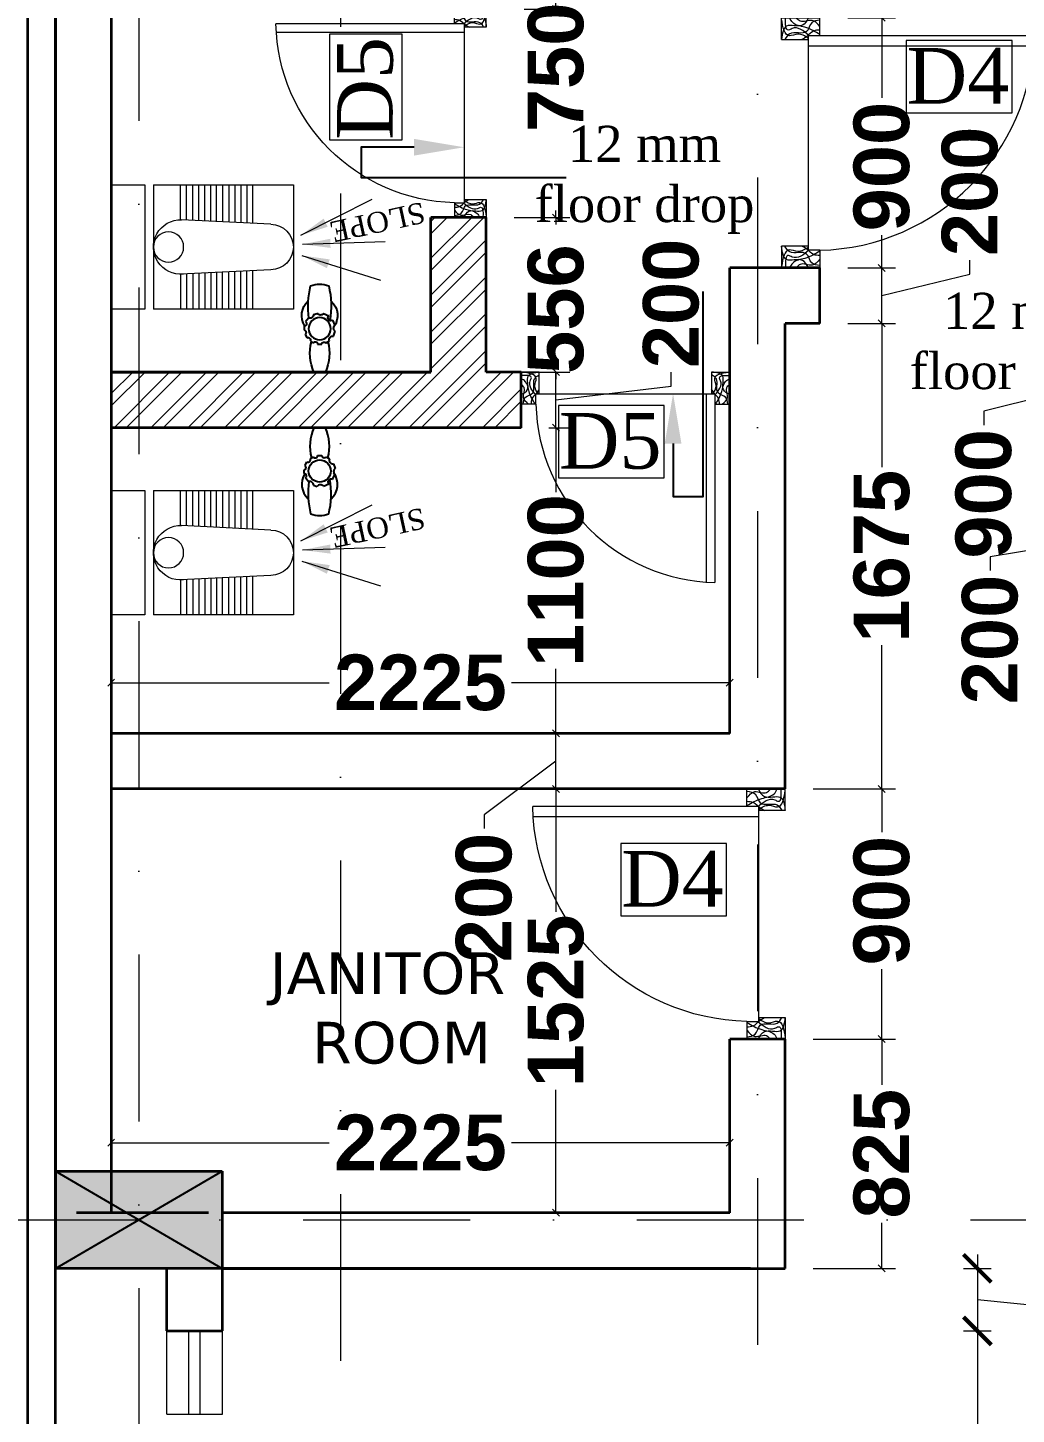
# Model space of a CAD drawing. Header units: millimetres. Extents: x -3092162 to 4513894, y -12317808 to 1849994.
# Drawn here: x -387959 to -384403, y -5832681 to -5827692 of the extents above; entities that cross this region are included whole.
import ezdxf

# ---------------------------------------------------------------- set-up
doc = ezdxf.new("R2010")
doc.units = ezdxf.units.MM
doc.header["$LTSCALE"] = 2
doc.header["$MEASUREMENT"] = 0
doc.header["$PDMODE"] = 34
doc.header["$PDSIZE"] = 500
doc.linetypes.add('DASHDOT', pattern=[1, 0.5, -0.25, 0, -0.25])
for name, color, linetype, lineweight in [('AREA AA', 162, 'Continuous', 20), ('ARROW', 7, 'Continuous', 25), ('coloumn', 10, 'Continuous', 35), ('D DIM', 250, 'Continuous', 9), ('D4', 10, 'Continuous', 5), ('D5', 10, 'Continuous', 5), ('DOOR', 27, 'Continuous', 5), ('expen. jt.', 130, 'Continuous', 35), ('FIXTURE', 252, 'Continuous', 0), ('glass', 5, 'Continuous', 15), ('GRID', 251, 'DASHDOT', 5), ('hatch toilet', 42, 'Continuous', 9), ('SILL', 74, 'Continuous', 9), ('tap', 97, 'Continuous', 25), ('taxe', 7, 'Continuous', 9), ('TEXT', 7, 'Continuous', 13), ('toi.dim.', 214, 'Continuous', 9), ('WAll', 250, 'Continuous', 35)]:
    doc.layers.add(name, color=color, linetype=linetype, lineweight=lineweight)
doc.styles.add('int dim', font='arialbd.ttf', dxfattribs={"height": 200})
doc.styles.get("Standard").update_dxf_attribs({"font": 'times.ttf', "height": 500})
doc.styles.add('style2', font='verdana.ttf')
doc.dimstyles.new('toilet detail', dxfattribs={"dimtxt": 150, "dimasz": 25, "dimexe": 50, "dimexo": 100, "dimgap": 25, "dimtad": 0, "dimdec": 0, "dimzin": 3, "dimdsep": 46, "dimtxsty": 'int dim', "dimblk": 'OBLIQUE', "dimcen": 90, "dimclrd": 214, "dimclre": 214, "dimclrt": 256, "dimadec": 0, "dimazin": 0, "dimtfac": 1, "dimtdec": 0, "dimtofl": 0, "dimtmove": 1, "dimatfit": 3, "dimfxl": 1, "dimfrac": 1, "dimtolj": 1, "dimtzin": 0, "dimlwd": -1, "dimlwe": -1, "dimarcsym": 1})

# ---------------------------------------------------------------- blocks, each defined once
blk = doc.blocks.new('A$C3DC14F32')
at = {"layer": 'DOOR', "ltscale": 100}
for p, q in [((53, 115), (53, 756.7)), ((84, 80), (84, 755.4)), ((0, 0), (0, 115)), ((53, 115), (0, 115)), ((53, 80), (53, 115)), ((697, 115), (697, 80)), ((697, 115), (750, 115)), ((750, 115), (750, 0)), ((53, 80), (697, 80)), ((65, 0), (65, 80)), ((685, 80), (685, 0)), ((65, 0), (0, 0)), ((685, 0), (750, 0))]:
    blk.add_line(p, q, dxfattribs=at)
blk.add_arc((40.3, 100), 656.9, 1.3077, 88.8934, dxfattribs=at)
for points in [[(50, 115), (28.5, 70), (14.5, 33.5), (0, 24)], [(26.5, 115), (8, 91.5), (10.5, 56), (0, 44.5)], [(7, 115), (15, 90.5), (41.5, 75), (48, 24.5), (65, 10)], [(37, 115), (40, 96), (56, 76), (65, 61)], [(743, 115), (735, 90.5), (708.5, 75), (702, 24.5), (685, 10)], [(713, 115), (710, 96), (694, 76), (685, 61)], [(700, 115), (721.5, 70), (735.5, 33.5), (750, 24)], [(723.5, 115), (742, 91.5), (739.5, 56), (750, 44.5)], [(53, 82), (32.5, 31.5), (37, 21), (0, 12)], [(0, 81), (22.5, 62.5), (25, 15), (65, 0)], [(62, 80), (49, 49), (54, 23.5), (4, 0)], [(750, 81), (727.5, 62.5), (725, 15), (685, 0)], [(688, 80), (701, 49), (696, 23.5), (746, 0)], [(697, 82), (717.5, 31.5), (713, 21), (750, 12)]]:
    blk.add_spline(points, degree=3, dxfattribs=at)
blk = doc.blocks.new('A$C600A26A3')
at = {"layer": 'FIXTURE', "lineweight": -2, "ltscale": 200}
for p, q in [((117.7, 287.5), (117.7, 427)), ((139.5, 427), (139.5, 288.6)), ((161.4, 427), (161.4, 289.7)), ((161.4, 427), (161.4, 289.7)), ((183.3, 427), (183.3, 290.9)), ((205.2, 427), (205.2, 292)), ((227.1, 427), (227.1, 293.1)), ((477.8, 427), (477.8, -23)), ((631.1, 427), (508.2, 427)), ((508.2, 427), (508.2, -22.9)), ((631.1, -22.9), (631.1, 427)), ((117.7, -22.9), (117.7, 116.5)), ((139.5, -22.9), (139.5, 115.4)), ((139.5, -22.9), (139.5, 115.4)), ((139.5, -22.9), (139.5, 115.4)), ((161.4, -22.9), (161.4, 114.3)), ((161.4, -22.9), (161.4, 114.3)), ((183.3, -22.9), (183.3, 113.2)), ((205.2, -22.9), (205.2, 112.1)), ((227.1, -22.9), (227.1, 111)), ((508.2, -22.9), (631.1, -22.9))]:
    blk.add_line(p, q, dxfattribs=at)
for points in [[(477.8, 427), (-29, 427), (-29, -23), (477.8, -23)], [(248.9, 294.2), (248.9, 427)], [(269.9, 295.2), (269.9, 427)], [(291.7, 296.4), (291.7, 427)], [(313.6, 297.5), (313.6, 427)], [(335.5, 298.6), (335.5, 427)], [(357.4, 299.4), (357.4, 427)], [(379.3, 300.7), (379.3, 427)], [(631.1, -23), (631.1, 427), (508.2, 427)], [(52.6, 284.2), (376.2, 300.6)], [(52.6, 119.8), (379.1, 103.3)], [(248.9, 109.9), (248.9, -22.9)], [(269.9, 108.9), (269.9, -22.9)], [(291.7, 107.7), (291.7, -22.9)], [(313.6, 106.6), (313.6, -22.9)], [(335.5, 105.5), (335.5, -22.9)], [(357.4, 104.4), (357.4, -22.9)], [(379.3, 103.4), (379.3, -22.9)]]:
    blk.add_lwpolyline(points, dxfattribs=at)
blk.add_circle((423, 202), 54.8, dxfattribs=at)
for centre, radius, start, end in [((53.2, 202), 82.2, 90.4267, 269.5733), ((379.1, 202), 98.7, 264.2326, 91.6843)]:
    blk.add_arc(centre, radius, start, end, dxfattribs=at)
blk = doc.blocks.new('_Oblique')
at = {"color": 0, "linetype": 'ByBlock', "lineweight": -2}
blk.add_line((-0.5, -0.5), (0.5, 0.5), dxfattribs=at)
blk = doc.blocks.new('ryr')
at = {"layer": 'tap', "ltscale": 100}
for p, q in [((1982569, -4956357.8), (1982576.1, -4956352.9)), ((1982583.7, -4956350.4), (1982590.2, -4956350.1)), ((1982598.2, -4956351.9), (1982604.6, -4956355.3)), ((1982610.7, -4956361.3), (1982614, -4956367.1)), ((1982562.6, -4956366.8), (1982560.6, -4956373.7)), ((1982561.1, -4956384.7), (1982565.1, -4956394.4)), ((1982616, -4956374.1), (1982616, -4956381.8)), ((1982666.3, -4956367.8), (1982666.3, -4956388.4)), ((1982572.8, -4956401.4), (1982582.2, -4956405.4)), ((1982601.5, -4956402.7), (1982592.8, -4956405.7)), ((1982613.7, -4956389.8), (1982610.1, -4956395.6))]:
    blk.add_line(p, q, dxfattribs=at)
blk.add_circle((1982588.3, -4956378.1), 20, dxfattribs=at)
for centre, radius, start, end in [((1982556.2, -4956378.1), 48, 160.1952, 199.8048), ((1982547.7, -4956509), 151.7, 81.7623, 103.9834), ((1982564.4, -4956380.5), 34.6, 56.5528, 138.7143), ((1982563.2, -4956360.5), 6.39, 264.6602, 25.1394), ((1982579.4, -4956350.2), 4.3, 217.9729, 357.2544), ((1982594.6, -4956348.9), 4.62, 195.6991, 319.6996), ((1982608.8, -4956357.1), 4.58, 156.5927, 294.6638), ((1982633.1, -4956440.8), 80.2, 65.5625, 105.3327), ((1982556.9, -4956379.4), 6.73, 307.8899, 56.9197), ((1982615.4, -4956370.5), 3.66, 111.8615, 279.3097), ((1982616.8, -4956386.3), 4.61, 99.2597, 228.4484), ((1982547.7, -4956247.1), 151.7, 256.0166, 279.8379), ((1982564.4, -4956375.7), 34.6, 221.3317, 306.2699), ((1982568.6, -4956398.3), 5.26, 323.2148, 132.0605), ((1982587.4, -4956410.2), 7.04, 39.9617, 136.8268), ((1982588.3, -4956378.1), 28, 279.2436, 279.2439), ((1982607.8, -4956401.6), 6.38, 69.0303, 190.3369), ((1982633.1, -4956315.4), 80.2, 254.6673, 294.4375)]:
    blk.add_arc(centre, radius, start, end, dxfattribs=at)
blk = doc.blocks.new('*D287')
at = {"layer": 'Defpoints', "color": 0, "lineweight": 50, "ltscale": 100, "transparency": 16777216}
for p in [(-385234.3, -5831331.2), (-384887.3, -5831331.2), (-385234.3, -5832156.2)]:
    blk.add_point(p, dxfattribs=at)
at = {"layer": 'toi.dim.', "color": 214, "ltscale": 100, "transparency": 16777216}
for p, q in [((-385134.3, -5831331.2), (-384837.3, -5831331.2)), ((-384887.3, -5831331.2), (-384887.3, -5831495.5)), ((-384887.3, -5832156.2), (-384887.3, -5831991.9)), ((-385134.3, -5832156.2), (-384837.3, -5832156.2))]:
    blk.add_line(p, q, dxfattribs=at)
at = {"layer": 'toi.dim.', "color": 214, "ltscale": 100, "transparency": 16777216, "xscale": 25, "yscale": 25, "zscale": 25}
for p, rotation in [((-384887.3, -5831331.2), 90), ((-384887.3, -5832156.2), 270)]:
    blk.add_blockref('_Oblique', p, dxfattribs=dict(at, rotation=rotation))
at = {"layer": 'toi.dim.', "ltscale": 100, "transparency": 16777216, "insert": (-384887.3, -5831743.7), "char_height": 200, "attachment_point": 5, "rotation": 90, "style": 'int dim'}
blk.add_mtext('\\A1;825', dxfattribs=at)
blk = doc.blocks.new('*D288')
at = {"layer": 'Defpoints', "color": 0, "lineweight": 50, "ltscale": 100, "transparency": 16777216}
for p in [(-385234.3, -5830431.2), (-384887.3, -5830431.2), (-385234.3, -5831331.2)]:
    blk.add_point(p, dxfattribs=at)
at = {"layer": 'toi.dim.', "color": 214, "ltscale": 100, "transparency": 16777216}
for p, q in [((-385134.3, -5830431.2), (-384837.3, -5830431.2)), ((-384887.3, -5830431.2), (-384887.3, -5830586.4)), ((-384887.3, -5831331.2), (-384887.3, -5831079.9)), ((-385134.3, -5831331.2), (-384837.3, -5831331.2))]:
    blk.add_line(p, q, dxfattribs=at)
at = {"layer": 'toi.dim.', "color": 214, "ltscale": 100, "transparency": 16777216, "xscale": 25, "yscale": 25, "zscale": 25}
for p, rotation in [((-384887.3, -5830431.2), 90), ((-384887.3, -5831331.2), 270)]:
    blk.add_blockref('_Oblique', p, dxfattribs=dict(at, rotation=rotation))
at = {"layer": 'toi.dim.', "ltscale": 100, "transparency": 16777216, "insert": (-384887.3, -5830833.1), "char_height": 200, "attachment_point": 5, "rotation": 90, "style": 'int dim'}
blk.add_mtext('\\A1;900', dxfattribs=at)
blk = doc.blocks.new('*D289')
at = {"layer": 'Defpoints', "color": 0, "lineweight": 50, "ltscale": 100, "transparency": 16777216}
for p in [(-385109.7, -5828756.2), (-384887.3, -5828756.2), (-385234.3, -5830431.2)]:
    blk.add_point(p, dxfattribs=at)
at = {"layer": 'toi.dim.', "color": 214, "ltscale": 100, "transparency": 16777216}
for p, q in [((-385009.7, -5828756.2), (-384837.3, -5828756.2)), ((-384887.3, -5828756.2), (-384887.3, -5829273.2)), ((-384887.3, -5830431.2), (-384887.3, -5829914.2)), ((-385134.3, -5830431.2), (-384837.3, -5830431.2))]:
    blk.add_line(p, q, dxfattribs=at)
at = {"layer": 'toi.dim.', "color": 214, "ltscale": 100, "transparency": 16777216, "xscale": 25, "yscale": 25, "zscale": 25}
for p, rotation in [((-384887.3, -5828756.2), 90), ((-384887.3, -5830431.2), 270)]:
    blk.add_blockref('_Oblique', p, dxfattribs=dict(at, rotation=rotation))
at = {"layer": 'toi.dim.', "ltscale": 100, "transparency": 16777216, "insert": (-384887.3, -5829593.7), "char_height": 200, "attachment_point": 5, "rotation": 90, "style": 'int dim'}
blk.add_mtext('\\A1;1675', dxfattribs=at)
blk = doc.blocks.new('*D290')
at = {"layer": 'Defpoints', "color": 0, "lineweight": 50, "ltscale": 100, "transparency": 16777216}
for p in [(-385109.7, -5828556.2), (-384887.3, -5828556.2), (-385109.7, -5828756.2)]:
    blk.add_point(p, dxfattribs=at)
at = {"layer": 'toi.dim.', "color": 214, "ltscale": 100, "transparency": 16777216}
for p, q in [((-385009.7, -5828556.2), (-384837.3, -5828556.2)), ((-384887.3, -5828756.2), (-384887.3, -5828556.2)), ((-384570.1, -5828578.8), (-384570.1, -5828528.8)), ((-384887.3, -5828656.2), (-384570.1, -5828578.8)), ((-385009.7, -5828756.2), (-384837.3, -5828756.2))]:
    blk.add_line(p, q, dxfattribs=at)
at = {"layer": 'toi.dim.', "color": 214, "ltscale": 100, "transparency": 16777216, "xscale": 25, "yscale": 25, "zscale": 25}
for p, rotation in [((-384887.3, -5828556.2), 90), ((-384887.3, -5828756.2), 270)]:
    blk.add_blockref('_Oblique', p, dxfattribs=dict(at, rotation=rotation))
at = {"layer": 'toi.dim.', "ltscale": 100, "transparency": 16777216, "insert": (-384570.1, -5828281), "char_height": 200, "attachment_point": 5, "rotation": 90, "style": 'int dim'}
blk.add_mtext('\\A1;200', dxfattribs=at)
blk = doc.blocks.new('*D273')
at = {"layer": 'Defpoints', "color": 0, "lineweight": 50, "ltscale": 100, "transparency": 16777216}
for p in [(-385109.7, -5827656.2), (-384887.3, -5827656.2), (-385109.7, -5828556.2)]:
    blk.add_point(p, dxfattribs=at)
at = {"layer": 'toi.dim.', "color": 214, "ltscale": 100, "transparency": 16777216}
for p, q in [((-385009.7, -5827656.2), (-384837.3, -5827656.2)), ((-384887.3, -5827656.2), (-384887.3, -5827944.9)), ((-384887.3, -5828556.2), (-384887.3, -5828438.5)), ((-385009.7, -5828556.2), (-384837.3, -5828556.2))]:
    blk.add_line(p, q, dxfattribs=at)
at = {"layer": 'toi.dim.', "color": 214, "ltscale": 100, "transparency": 16777216, "xscale": 25, "yscale": 25, "zscale": 25}
for p, rotation in [((-384887.3, -5827656.2), 90), ((-384887.3, -5828556.2), 270)]:
    blk.add_blockref('_Oblique', p, dxfattribs=dict(at, rotation=rotation))
at = {"layer": 'toi.dim.', "ltscale": 100, "transparency": 16777216, "insert": (-384887.3, -5828191.7), "char_height": 200, "attachment_point": 5, "rotation": 90, "style": 'int dim'}
blk.add_mtext('\\A1;900', dxfattribs=at)
blk = doc.blocks.new('*D293')
at = {"layer": 'Defpoints', "color": 0, "lineweight": 50, "ltscale": 100, "transparency": 16777216}
for p in [(-386347, -5830431.2), (-386059.3, -5830431.2), (-386347, -5831956.2)]:
    blk.add_point(p, dxfattribs=at)
at = {"layer": 'toi.dim.', "color": 214, "ltscale": 100, "transparency": 16777216}
for p, q in [((-386247, -5830431.2), (-386009.3, -5830431.2)), ((-386059.3, -5830431.2), (-386059.3, -5830873.2)), ((-386059.3, -5831956.2), (-386059.3, -5831514.2)), ((-386247, -5831956.2), (-386009.3, -5831956.2))]:
    blk.add_line(p, q, dxfattribs=at)
at = {"layer": 'toi.dim.', "color": 214, "ltscale": 100, "transparency": 16777216, "xscale": 25, "yscale": 25, "zscale": 25}
for p, rotation in [((-386059.3, -5830431.2), 90), ((-386059.3, -5831956.2), 270)]:
    blk.add_blockref('_Oblique', p, dxfattribs=dict(at, rotation=rotation))
at = {"layer": 'toi.dim.', "ltscale": 100, "transparency": 16777216, "insert": (-386059.3, -5831193.7), "char_height": 200, "attachment_point": 5, "rotation": 90, "style": 'int dim'}
blk.add_mtext('\\A1;1525', dxfattribs=at)
blk = doc.blocks.new('*D294')
at = {"layer": 'Defpoints', "color": 0, "lineweight": 50, "ltscale": 100, "transparency": 16777216}
for p in [(-386184.3, -5830231.2), (-386059.3, -5830231.2), (-386347, -5830431.2)]:
    blk.add_point(p, dxfattribs=at)
at = {"layer": 'toi.dim.', "color": 214, "ltscale": 100, "transparency": 16777216}
for p, q in [((-386084.3, -5830231.2), (-386009.3, -5830231.2)), ((-386059.3, -5830431.2), (-386059.3, -5830231.2)), ((-386059.3, -5830331.2), (-386318, -5830523.8)), ((-386247, -5830431.2), (-386009.3, -5830431.2)), ((-386318, -5830523.8), (-386318, -5830573.8))]:
    blk.add_line(p, q, dxfattribs=at)
at = {"layer": 'toi.dim.', "color": 214, "ltscale": 100, "transparency": 16777216, "xscale": 25, "yscale": 25, "zscale": 25}
for p, rotation in [((-386059.3, -5830231.2), 90), ((-386059.3, -5830431.2), 270)]:
    blk.add_blockref('_Oblique', p, dxfattribs=dict(at, rotation=rotation))
at = {"layer": 'toi.dim.', "ltscale": 100, "transparency": 16777216, "insert": (-386318, -5830821.5), "char_height": 200, "attachment_point": 5, "rotation": 90, "style": 'int dim'}
blk.add_mtext('\\A1;200', dxfattribs=at)
blk = doc.blocks.new('*D295')
at = {"layer": 'Defpoints', "color": 0, "lineweight": 50, "ltscale": 100, "transparency": 16777216}
for p in [(-386184.3, -5829131.2), (-386059.3, -5829131.2), (-386184.3, -5830231.2)]:
    blk.add_point(p, dxfattribs=at)
at = {"layer": 'toi.dim.', "color": 214, "ltscale": 100, "transparency": 16777216}
for p, q in [((-386084.3, -5829131.2), (-386009.3, -5829131.2)), ((-386059.3, -5829131.2), (-386059.3, -5829363.4)), ((-386059.3, -5830231.2), (-386059.3, -5829999)), ((-386084.3, -5830231.2), (-386009.3, -5830231.2))]:
    blk.add_line(p, q, dxfattribs=at)
at = {"layer": 'toi.dim.', "color": 214, "ltscale": 100, "transparency": 16777216, "xscale": 25, "yscale": 25, "zscale": 25}
for p, rotation in [((-386059.3, -5829131.2), 90), ((-386059.3, -5830231.2), 270)]:
    blk.add_blockref('_Oblique', p, dxfattribs=dict(at, rotation=rotation))
at = {"layer": 'toi.dim.', "ltscale": 100, "transparency": 16777216, "insert": (-386059.3, -5829681.2), "char_height": 200, "attachment_point": 5, "rotation": 90, "style": 'int dim'}
blk.add_mtext('\\A1;1100', dxfattribs=at)
blk = doc.blocks.new('*D296')
at = {"layer": 'Defpoints', "color": 0, "lineweight": 50, "ltscale": 100, "transparency": 16777216}
for p in [(-386309.7, -5828931.2), (-386059.3, -5828931.2), (-386184.3, -5829131.2)]:
    blk.add_point(p, dxfattribs=at)
at = {"layer": 'toi.dim.', "color": 214, "ltscale": 100, "transparency": 16777216}
for p, q in [((-386209.7, -5828931.2), (-386009.3, -5828931.2)), ((-386059.3, -5829131.2), (-386059.3, -5828931.2)), ((-385644.8, -5828981.8), (-385644.8, -5828931.8)), ((-386059.3, -5829031.2), (-385644.8, -5828981.8)), ((-386084.3, -5829131.2), (-386009.3, -5829131.2))]:
    blk.add_line(p, q, dxfattribs=at)
at = {"layer": 'toi.dim.', "color": 214, "ltscale": 100, "transparency": 16777216, "xscale": 25, "yscale": 25, "zscale": 25}
for p, rotation in [((-386059.3, -5828931.2), 90), ((-386059.3, -5829131.2), 270)]:
    blk.add_blockref('_Oblique', p, dxfattribs=dict(at, rotation=rotation))
at = {"layer": 'toi.dim.', "ltscale": 100, "transparency": 16777216, "insert": (-385644.8, -5828684.1), "char_height": 200, "attachment_point": 5, "rotation": 90, "style": 'int dim'}
blk.add_mtext('\\A1;200', dxfattribs=at)
blk = doc.blocks.new('*D297')
at = {"layer": 'Defpoints', "color": 0, "lineweight": 50, "ltscale": 100, "transparency": 16777216}
for p in [(-386309.7, -5828374.9), (-386059.3, -5828374.9), (-386309.7, -5828931.2)]:
    blk.add_point(p, dxfattribs=at)
at = {"layer": 'toi.dim.', "color": 214, "ltscale": 100, "transparency": 16777216}
for p, q in [((-386209.7, -5828374.9), (-386009.3, -5828374.9)), ((-386059.3, -5828374.9), (-386059.3, -5828349.9)), ((-386209.7, -5828931.2), (-386009.3, -5828931.2)), ((-386059.3, -5828931.2), (-386059.3, -5828956.2))]:
    blk.add_line(p, q, dxfattribs=at)
at = {"layer": 'toi.dim.', "color": 214, "ltscale": 100, "transparency": 16777216, "xscale": 25, "yscale": 25, "zscale": 25}
for p, rotation in [((-386059.3, -5828374.9), 270), ((-386059.3, -5828931.2), 90)]:
    blk.add_blockref('_Oblique', p, dxfattribs=dict(at, rotation=rotation))
at = {"layer": 'toi.dim.', "ltscale": 100, "transparency": 16777216, "insert": (-386059.3, -5828704.5), "char_height": 200, "attachment_point": 5, "rotation": 90, "style": 'int dim'}
blk.add_mtext('\\A1;556', dxfattribs=at)
blk = doc.blocks.new('*D298')
at = {"layer": 'Defpoints', "color": 0, "lineweight": 50, "ltscale": 100, "transparency": 16777216}
for p in [(-386309.7, -5827624.9), (-386059.3, -5827624.9), (-386309.7, -5828374.9)]:
    blk.add_point(p, dxfattribs=at)
at = {"layer": 'toi.dim.', "color": 214, "ltscale": 100, "transparency": 16777216}
for p, q in [((-386209.7, -5827624.9), (-386009.3, -5827624.9)), ((-386059.3, -5827624.9), (-386059.3, -5827599.9)), ((-386209.7, -5828374.9), (-386009.3, -5828374.9)), ((-386059.3, -5828374.9), (-386059.3, -5828399.9))]:
    blk.add_line(p, q, dxfattribs=at)
at = {"layer": 'toi.dim.', "color": 214, "ltscale": 100, "transparency": 16777216, "xscale": 25, "yscale": 25, "zscale": 25}
for p, rotation in [((-386059.3, -5827624.9), 270), ((-386059.3, -5828374.9), 90)]:
    blk.add_blockref('_Oblique', p, dxfattribs=dict(at, rotation=rotation))
at = {"layer": 'toi.dim.', "ltscale": 100, "transparency": 16777216, "insert": (-386059.3, -5827834.7), "char_height": 200, "attachment_point": 5, "rotation": 90, "style": 'int dim'}
blk.add_mtext('\\A1;750', dxfattribs=at)
blk = doc.blocks.new('ARROW')
at = {"layer": 'ARROW', "ltscale": 100}
blk.add_lwpolyline([(-1532755.5, -5576976), (-1532946.2, -5576976), (-1532946.2, -5576867.4), (-1532208.5, -5576867.4)], dxfattribs=at)
blk.add_solid([(-1532755.5, -5576946), (-1532575.5, -5576976), (-1532755.5, -5577006)], dxfattribs=at)
blk = doc.blocks.new('*D301')
at = {"layer": 'Defpoints', "color": 0, "lineweight": 50, "ltscale": 100, "transparency": 16777216}
for p in [(-384256.9, -5828556.2), (-384034.3, -5828556.2), (-384034.3, -5829456.2)]:
    blk.add_point(p, dxfattribs=at)
at = {"layer": 'toi.dim.', "color": 214, "ltscale": 100, "transparency": 16777216}
for p, q in [((-384134.3, -5828556.2), (-384306.9, -5828556.2)), ((-384256.9, -5829456.2), (-384256.9, -5828556.2)), ((-384256.9, -5829006.2), (-384520.5, -5829072.3)), ((-384520.5, -5829072.3), (-384520.5, -5829122.3)), ((-384134.3, -5829456.2), (-384306.9, -5829456.2))]:
    blk.add_line(p, q, dxfattribs=at)
at = {"layer": 'toi.dim.', "color": 214, "ltscale": 100, "transparency": 16777216, "xscale": 25, "yscale": 25, "zscale": 25}
for p, rotation in [((-384256.9, -5828556.2), 90), ((-384256.9, -5829456.2), 270)]:
    blk.add_blockref('_Oblique', p, dxfattribs=dict(at, rotation=rotation))
at = {"layer": 'toi.dim.', "ltscale": 100, "transparency": 16777216, "insert": (-384520.5, -5829369.1), "char_height": 200, "attachment_point": 5, "rotation": 90, "style": 'int dim'}
blk.add_mtext('\\A1;900', dxfattribs=at)
blk = doc.blocks.new('*D306')
at = {"layer": 'Defpoints', "color": 0, "lineweight": 50, "ltscale": 100, "transparency": 16777216}
for p in [(-384256.9, -5829456.2), (-383834.3, -5829456.2), (-383834.3, -5829656.2)]:
    blk.add_point(p, dxfattribs=at)
at = {"layer": 'toi.dim.', "color": 214, "ltscale": 100, "transparency": 16777216}
for p, q in [((-383934.3, -5829456.2), (-384306.9, -5829456.2)), ((-384256.9, -5829656.2), (-384256.9, -5829456.2)), ((-384256.9, -5829556.2), (-384497.6, -5829595.7)), ((-384497.6, -5829595.7), (-384497.6, -5829645.7)), ((-383934.3, -5829656.2), (-384306.9, -5829656.2))]:
    blk.add_line(p, q, dxfattribs=at)
at = {"layer": 'toi.dim.', "color": 214, "ltscale": 100, "transparency": 16777216, "xscale": 25, "yscale": 25, "zscale": 25}
for p, rotation in [((-384256.9, -5829456.2), 90), ((-384256.9, -5829656.2), 270)]:
    blk.add_blockref('_Oblique', p, dxfattribs=dict(at, rotation=rotation))
at = {"layer": 'toi.dim.', "ltscale": 100, "transparency": 16777216, "insert": (-384497.6, -5829893.4), "char_height": 200, "attachment_point": 5, "rotation": 90, "style": 'int dim'}
blk.add_mtext('\\A1;200', dxfattribs=at)
blk = doc.blocks.new('*D330')
at = {"layer": 'Defpoints', "color": 0, "lineweight": 50, "ltscale": 100, "transparency": 16777216}
for p in [(-387659.3, -5831553.3), (-385434.3, -5831553.3), (-385434.3, -5831704.3)]:
    blk.add_point(p, dxfattribs=at)
at = {"layer": 'toi.dim.', "color": 214, "ltscale": 100, "transparency": 16777216}
for p, q in [((-387659.3, -5831653.3), (-387659.3, -5831754.3)), ((-385434.3, -5831653.3), (-385434.3, -5831754.3)), ((-387659.3, -5831704.3), (-386874.9, -5831704.3)), ((-385434.3, -5831704.3), (-386218.7, -5831704.3))]:
    blk.add_line(p, q, dxfattribs=at)
at = {"layer": 'toi.dim.', "color": 214, "ltscale": 100, "transparency": 16777216, "xscale": 25, "yscale": 25, "zscale": 25, "rotation": 180}
blk.add_blockref('_Oblique', (-387659.3, -5831704.3), dxfattribs=at)
at = {"layer": 'toi.dim.', "color": 214, "ltscale": 100, "transparency": 16777216, "xscale": 25, "yscale": 25, "zscale": 25}
blk.add_blockref('_Oblique', (-385434.3, -5831704.3), dxfattribs=at)
at = {"layer": 'toi.dim.', "ltscale": 100, "transparency": 16777216, "insert": (-386546.8, -5831704.3), "char_height": 200, "attachment_point": 5, "style": 'int dim'}
blk.add_mtext('\\A1;2225', dxfattribs=at)
blk = doc.blocks.new('*D331')
at = {"layer": 'Defpoints', "color": 0, "lineweight": 50, "ltscale": 100, "transparency": 16777216}
for p in [(-387659.3, -5830008), (-385434.3, -5830008), (-385434.3, -5830049)]:
    blk.add_point(p, dxfattribs=at)
at = {"layer": 'toi.dim.', "color": 214, "ltscale": 100, "transparency": 16777216}
for p, q in [((-387659.3, -5830049), (-386874.9, -5830049)), ((-385434.3, -5830049), (-386218.7, -5830049)), ((-387659.3, -5830108), (-387659.3, -5830099)), ((-385434.3, -5830108), (-385434.3, -5830099))]:
    blk.add_line(p, q, dxfattribs=at)
at = {"layer": 'toi.dim.', "color": 214, "ltscale": 100, "transparency": 16777216, "xscale": 25, "yscale": 25, "zscale": 25, "rotation": 180}
blk.add_blockref('_Oblique', (-387659.3, -5830049), dxfattribs=at)
at = {"layer": 'toi.dim.', "color": 214, "ltscale": 100, "transparency": 16777216, "xscale": 25, "yscale": 25, "zscale": 25}
blk.add_blockref('_Oblique', (-385434.3, -5830049), dxfattribs=at)
at = {"layer": 'toi.dim.', "ltscale": 100, "transparency": 16777216, "insert": (-386546.8, -5830049), "char_height": 200, "attachment_point": 5, "style": 'int dim'}
blk.add_mtext('\\A1;2225', dxfattribs=at)
blk = doc.blocks.new('_ArchTick')
at = {"color": 0, "linetype": 'ByBlock', "const_width": 0.15}
blk.add_lwpolyline([(-0.5, -0.5), (0.5, 0.5)], dxfattribs=at)

msp = doc.modelspace()

# ---------------------------------------------------------------- hatches: boundary and pattern name
at = {"layer": 'coloumn', "ltscale": 100}
msp.add_hatch(color=256, dxfattribs=at).paths.add_polyline_path([(-387259.7, -5831806.2), (-387259.7, -5832156.2), (-387859.7, -5832156.2), (-387859.7, -5831806.2)])
at = {"layer": 'hatch toilet', "ltscale": 100}
h = msp.add_hatch(dxfattribs=at)
h.set_pattern_fill('ANSI32', color=256, scale=250, style=0)
h.set_pattern_definition([(45, (1182297.37, -91453.25), (-66.2912607, 66.2912607), []), (45, (1182341.56, -91453.25), (-66.2912607, 66.2912607), [])])
h.paths.add_polyline_path([(-387658.9, -5828931.2), (-387658.9, -5829131.2), (-386183.9, -5829131.2), (-386183.9, -5828931.2), (-386309.3, -5828931.2), (-386309.3, -5828374.9), (-386509.3, -5828374.9), (-386509.3, -5828931.2)])

# ---------------------------------------------------------------- linework, layer by layer
at = {"layer": 'coloumn', "lineweight": 25, "ltscale": 100}
for p, q in [((-387859.7, -5832156.2), (-387259.7, -5831806.2)), ((-387859.7, -5831806.2), (-387259.7, -5832156.2))]:
    msp.add_line(p, q, dxfattribs=at)
at = {"layer": 'coloumn', "ltscale": 100}
msp.add_lwpolyline([(-387259.7, -5831806.2), (-387259.7, -5832156.2), (-387859.7, -5832156.2), (-387859.7, -5831806.2)], close=True, dxfattribs=at)
at = {"layer": 'D DIM', "ltscale": 100}
for p, q in [((-384543.3, -5832106.2), (-384543.3, -5832431.2)), ((-384593.3, -5832156.2), (-384493.3, -5832156.2)), ((-384543.3, -5832268.7), (-383757, -5832346.3)), ((-384543.3, -5832331.2), (-384543.3, -5833223.2)), ((-384593.3, -5832381.2), (-384493.3, -5832381.2)), ((-384593.3, -5832381.2), (-384493.3, -5832381.2))]:
    msp.add_line(p, q, dxfattribs=at)
at = {"layer": 'D4'}
for points in [[(-384418.7, -5827738.1), (-384799.2, -5827738.1), (-384799.2, -5827998.7), (-384418.7, -5827998.7)], [(-385445.6, -5830627.2), (-385826.1, -5830627.2), (-385826.1, -5830887.8), (-385445.6, -5830887.8)]]:
    msp.add_lwpolyline(points, close=True, dxfattribs=at)
at = {"layer": 'D5'}
for points in [[(-386873.6, -5827715.6), (-386873.6, -5828096), (-386613, -5828096), (-386613, -5827715.6)], [(-385669.6, -5829051.6), (-386050, -5829051.6), (-386050, -5829312.2), (-385669.6, -5829312.2)]]:
    msp.add_lwpolyline(points, close=True, dxfattribs=at)
at = {"layer": 'expen. jt.', "ltscale": 100}
for p, q in [((-387959.4, -5835006.2), (-387959.3, -5822706.2)), ((-387859.3, -5835206.2), (-387859.3, -5822806.2))]:
    msp.add_line(p, q, dxfattribs=at)
at = {"layer": 'glass', "ltscale": 100}
for p, q in [((-387379.3, -5832681.2), (-387379.3, -5832381.2)), ((-387339.3, -5832681.2), (-387339.3, -5832381.2))]:
    msp.add_line(p, q, dxfattribs=at)
at = {"layer": 'GRID', "color": 5, "ltscale": 600}
for p, q in [((-387559.7, -5805825.2), (-387559.7, -5894627.3)), ((-386834.7, -5806686.7), (-386834.7, -5893768.1)), ((-385334.3, -5807829.3), (-385334.3, -5892623.2))]:
    msp.add_line(p, q, dxfattribs=at)
at = {"layer": 'GRID', "color": 6, "ltscale": 600}
msp.add_line((-460174.2, -5831981.2), (-367334.7, -5831981.2), dxfattribs=at)
at = {"layer": 'SILL', "ltscale": 100}
for p, q in [((-387459.3, -5832681.2), (-387459.3, -5832381.2)), ((-387259.3, -5832681.2), (-387259.3, -5832381.2)), ((-387459.3, -5832681.2), (-387259.3, -5832681.2))]:
    msp.add_line(p, q, dxfattribs=at)
at = {"layer": 'WAll', "ltscale": 100}
for p, q in [((-387859.3, -5822806.2), (-387859.3, -5832156.2)), ((-387659.3, -5823006.2), (-387659.3, -5831956.2)), ((-386509.7, -5828931.2), (-386509.7, -5828374.9)), ((-386309.7, -5828374.9), (-386509.7, -5828374.9)), ((-386309.7, -5828931.2), (-386309.7, -5828374.9)), ((-385434.3, -5830231.2), (-385434.3, -5828556.2)), ((-385109.7, -5828556.2), (-385434.3, -5828556.2)), ((-385109.7, -5828756.2), (-385109.7, -5828556.2)), ((-385234.3, -5828774), (-385234.3, -5828756.2)), ((-385109.7, -5828756.2), (-385234.3, -5828756.2)), ((-385234.3, -5830431.2), (-385234.3, -5828774)), ((-386509.7, -5828931.2), (-387659.7, -5828931.2)), ((-387659.3, -5828931.2), (-386509.7, -5828931.2)), ((-386184.3, -5828931.2), (-386309.7, -5828931.2)), ((-386184.3, -5829131.2), (-386184.3, -5828931.2)), ((-386184.3, -5829131.2), (-387659.7, -5829131.2)), ((-386184.3, -5830231.2), (-387659.7, -5830231.2)), ((-385434.3, -5830231.2), (-387659.7, -5830231.2)), ((-385234.3, -5830431.2), (-387659.7, -5830431.2)), ((-385434.3, -5831956.2), (-385434.3, -5831331.2)), ((-385234.3, -5831331.2), (-385434.3, -5831331.2)), ((-385234.3, -5832156.2), (-385234.3, -5831331.2)), ((-387309.3, -5831956.2), (-387784.3, -5831956.2)), ((-385434.3, -5831956.2), (-387259.7, -5831956.2)), ((-385359.3, -5832156.2), (-387859.3, -5832156.2)), ((-387459.3, -5832381.2), (-387459.3, -5832156.2)), ((-387259.7, -5832156.2), (-385234.3, -5832156.2)), ((-387259.3, -5832381.2), (-387259.3, -5832156.2)), ((-387459.3, -5832381.2), (-387259.3, -5832381.2))]:
    msp.add_line(p, q, dxfattribs=at)

# ---------------------------------------------------------------- block references
at = {"layer": 'ARROW', "xscale": -1}
for p, rotation in [((1146185.8, -11405098.2), 180), ((5191338.1, -4296433), 270)]:
    msp.add_blockref('ARROW', p, dxfattribs=dict(at, rotation=rotation))
at = {"layer": 'D DIM', "ltscale": 100, "xscale": 100, "yscale": 100, "zscale": 100}
for p, rotation in [((-384543.3, -5832156.2), 90), ((-384543.3, -5832381.2), 90), ((-384543.3, -5832381.2), 270)]:
    msp.add_blockref('_ArchTick', p, dxfattribs=dict(at, rotation=rotation))
at = {"layer": 'DOOR', "ltscale": 100, "xscale": -1, "rotation": 90.00050340628617}
msp.add_blockref('A$C3DC14F32', (-386309.7, -5827624.9), dxfattribs=at)
at = {"layer": 'DOOR', "ltscale": 100, "yscale": 1.199999999953806, "zscale": 1.199999999953806}
for p, xscale, rotation in [((-385247.7, -5827656.2), 1.199999999953806, 269.9994965937138), ((-385234.3, -5830431.2), -1.199999999953806, 90.00050340628627)]:
    msp.add_blockref('A$C3DC14F32', p, dxfattribs=dict(at, xscale=xscale, rotation=rotation))
at = {"layer": 'DOOR', "ltscale": 100, "rotation": 179.9994965937138}
msp.add_blockref('A$C3DC14F32', (-385434.3, -5828931.2), dxfattribs=at)
at = {"layer": 'FIXTURE', "color": 0, "ltscale": 0.1, "xscale": -0.9934928603470324, "yscale": 0.9934928603470324, "zscale": 0.9934928583238972}
for p in [(-387032.7, -5828681.9), (-387032.7, -5829781.9)]:
    msp.add_blockref('A$C600A26A3', p, dxfattribs=at)
at = {"layer": 'FIXTURE', "lineweight": 40, "yscale": 2, "zscale": 2, "rotation": 90}
for p, xscale in [((-10299665.4, -1863598.6), -2), ((-10299665.4, -9794463.8), 2)]:
    msp.add_blockref('ryr', p, dxfattribs=dict(at, xscale=xscale))

# ---------------------------------------------------------------- texts
at = {"layer": 'D4', "char_height": 200, "width": 464.194, "attachment_point": 2}
for insert in [(-384613.3, -5827765.2), (-385640.2, -5830654.3)]:
    msp.add_mtext('\\pt2000;D4', dxfattribs=dict(at, insert=insert))
at = {"layer": 'D5', "insert": (-386846.5, -5827910.2), "char_height": 200, "width": 464.194, "attachment_point": 2, "rotation": 90}
msp.add_mtext('\\pt2000;D5', dxfattribs=at)
at = {"layer": 'D5', "insert": (-385864.1, -5829078.7), "char_height": 200, "width": 464.194, "attachment_point": 2}
msp.add_mtext('\\pt2000;D5', dxfattribs=at)
at = {"layer": 'taxe', "color": 0, "char_height": 130, "attachment_point": 8}
for insert in [(-385740.7, -5828433.8), (-384391.3, -5829034.7)]:
    msp.add_mtext('12 mm \\Pfloor drop', dxfattribs=dict(at, insert=insert))
at = {"layer": 'taxe', "color": 0, "char_height": 75, "attachment_point": 8, "rotation": 192.3002}
for insert in [(-386709.2, -5828354.6), (-386709.2, -5829454.6)]:
    msp.add_mtext('SLOPE', dxfattribs=dict(at, insert=insert))
at = {"layer": 'TEXT', "ltscale": 100, "insert": (-386636.1, -5831019), "char_height": 150, "attachment_point": 1, "style": 'style2'}
msp.add_mtext('\\pi-452.67;JANITOR\\P\\pi-300.91;ROOM', dxfattribs=at)

# ---------------------------------------------------------------- dimensions: what is measured, and where the dimension line sits
at = {"layer": 'toi.dim.', "ltscale": 100}
for base, p1, p2, picture, middle in [((-386059.3, -5827624.9), (-386309.7, -5828374.9), (-386309.7, -5827624.9), '*D298', (-386059.3, -5827834.7)), ((-384887.3, -5827656.2), (-385109.7, -5828556.2), (-385109.7, -5827656.2), '*D273', (-384887.3, -5828191.7)), ((-384887.3, -5828556.2), (-385109.7, -5828756.2), (-385109.7, -5828556.2), '*D290', (-384570.1, -5828503.8)), ((-386059.3, -5828374.9), (-386309.7, -5828931.2), (-386309.7, -5828374.9), '*D297', (-386059.3, -5828704.5)), ((-386059.3, -5828931.2), (-386184.3, -5829131.2), (-386309.7, -5828931.2), '*D296', (-385644.8, -5828906.8)), ((-384256.9, -5828556.2), (-384034.3, -5829456.2), (-384034.3, -5828556.2), '*D301', (-384520.5, -5829147.3)), ((-384256.9, -5829456.2), (-383834.3, -5829656.2), (-383834.3, -5829456.2), '*D306', (-384497.6, -5829670.7)), ((-386059.3, -5830231.2), (-386347, -5830431.2), (-386184.3, -5830231.2), '*D294', (-386318, -5830598.8)), ((-384887.3, -5830431.2), (-385234.3, -5831331.2), (-385234.3, -5830431.2), '*D288', (-384887.3, -5830833.1))]:
    dim = msp.add_linear_dim(base=base, p1=p1, p2=p2, angle=90, dimstyle='toilet detail', dxfattribs=at)
    dim.commit()
    dim.dimension.update_dxf_attribs({"geometry": picture, "text_midpoint": middle, "dimtype": 160})
for base, p1, p2, picture, middle in [((-384887.3, -5828756.2), (-385234.3, -5830431.2), (-385109.7, -5828756.2), '*D289', (-384887.3, -5829593.7)), ((-386059.3, -5829131.2), (-386184.3, -5830231.2), (-386184.3, -5829131.2), '*D295', (-386059.3, -5829681.2)), ((-386059.3, -5830431.2), (-386347, -5831956.2), (-386347, -5830431.2), '*D293', (-386059.3, -5831193.7)), ((-384887.3, -5831331.2), (-385234.3, -5832156.2), (-385234.3, -5831331.2), '*D287', (-384887.3, -5831743.7))]:
    dim = msp.add_linear_dim(base=base, p1=p1, p2=p2, angle=90, dimstyle='toilet detail', dxfattribs=at)
    dim.commit()
    dim.dimension.update_dxf_attribs({"geometry": picture, "text_midpoint": middle})
for base, p1, p2, picture, middle in [((-385434.3, -5830049), (-387659.3, -5830008), (-385434.3, -5830008), '*D331', (-386546.8, -5830049)), ((-385434.3, -5831704.3), (-387659.3, -5831553.3), (-385434.3, -5831553.3), '*D330', (-386546.8, -5831704.3))]:
    dim = msp.add_linear_dim(base=base, p1=p1, p2=p2, dimstyle='toilet detail', dxfattribs=at)
    dim.commit()
    dim.dimension.update_dxf_attribs({"geometry": picture, "text_midpoint": middle})

# ---------------------------------------------------------------- leaders
at = {"layer": 'AREA AA', "ltscale": 100}
for points in [[(-386976.6, -5828438.9), (-386720.8, -5828308.8)], [(-386970.6, -5828471.2), (-386673.1, -5828461.7)], [(-386973.7, -5828511.6), (-386690.1, -5828600)], [(-386976.6, -5829538.9), (-386720.8, -5829408.8)], [(-386970.6, -5829571.2), (-386673.1, -5829561.7)], [(-386973.7, -5829611.6), (-386690.1, -5829700)]]:
    msp.add_leader(points, dimstyle='toilet detail', override={"dimasz": 100, "dimclrd": 256}, dxfattribs=at)

doc.saveas('drawing.dxf')
